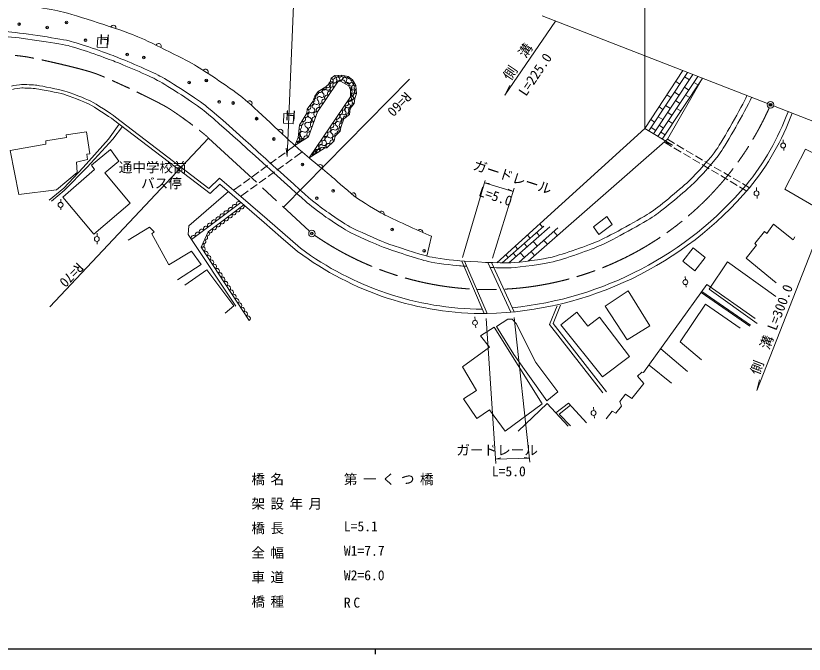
# Model space of a CAD drawing. Units: millimetres, scale not verified. Extents: x 40000 to 680000, y 20000 to 380000.
# Drawn here: x 201874 to 346881, y 204000 to 321326 of the extents above; entities that cross this region are included whole.
import ezdxf
from ezdxf.enums import TextEntityAlignment as Align

# ---------------------------------------------------------------- set-up
doc = ezdxf.new("R2010")
doc.units = ezdxf.units.MM
doc.header["$LTSCALE"] = 1000
doc.header["$PDMODE"] = 32
doc.header["$PDSIZE"] = 500
doc.linetypes.add('CHAIN', pattern=[18.5, 12, -1.5, 3.5, -1.5])
for name, color, linetype, lineweight in [('M-BGD', 7, 'Continuous', 13), ('M-BMK', 2, 'CHAIN', 13), ('M-STR-HTXT', 7, 'Continuous', 13), ('M-TTL-BAND', 7, 'Continuous', 25), ('M-WORK', 1, 'Continuous', 13)]:
    doc.layers.add(name, color=color, linetype=linetype, lineweight=lineweight)
doc.layers.add('M-OTRS', color=6, linetype='Continuous')
doc.styles.add('ＭＳ ゴシック', font='')
doc.styles.get('ＭＳ ゴシック').set_extended_font_data('MS Gothic')

msp = doc.modelspace()

# ---------------------------------------------------------------- linework, layer by layer
at = {"layer": 'M-BGD'}
for centre in [(340688, 304965), (256344, 281330)]:
    msp.add_circle(centre, 600, dxfattribs=at)
msp.add_point((256344, 281330), dxfattribs=at)
at = {"layer": 'M-BMK'}
msp.add_line((237350, 298863), (255903, 281737), dxfattribs=at)
msp.add_arc((288888, 327506), 56492, 235.43257, 335.87438, dxfattribs=at)
msp.add_open_spline([(188280, 314237), (189522, 314416), (193288, 314627), (194541, 314589), (196436, 314531), (202115, 314084), (203981, 313756), (206510, 313312), (214041, 311606), (216457, 310739), (219180, 309762), (227029, 306013), (229544, 304584), (231227, 303628), (235931, 300180), (237350, 298863)], degree=3, knots=[0, 0, 0, 0, 1, 1, 1, 2, 2, 2, 3, 3, 3, 4, 4, 4, 5, 5, 5, 5], dxfattribs=at)
at = {"layer": 'M-OTRS'}
msp.add_point((340688, 304965), dxfattribs=at)
at = {"layer": 'M-STR-HTXT'}
for p, q in [((301136, 320358), (291796, 306735)), ((291796, 306735), (292723, 308511)), ((317574, 300585), (322633, 297520)), ((356349, 298869), (338135, 252471)), ((322633, 297520), (321513, 298050)), ((251608, 297002), (251796, 295493)), ((288178, 291048), (284059, 276934)), ((293518, 289623), (289538, 276758)), ((293336, 289035), (292461, 289484)), ((288358, 265695), (290166, 239047)), ((293535, 265871), (296411, 239309)), ((338135, 252471), (338638, 254410)), ((296334, 240015), (295364, 240172))]:
    msp.add_line(p, q, dxfattribs=at)
for points in [[(251796, 295493), (253067, 326247), (215490, 326247)], [(317574, 300585), (317574, 323804), (345795, 323804)], [(293336, 289035), (288050, 290611), (289028, 290512)], [(296334, 240015), (290111, 239863), (291072, 240071)]]:
    msp.add_lwpolyline(points, dxfattribs=at)
at = {"layer": 'M-TTL-BAND'}
for p, q in [((40000, 205000), (579000, 205000)), ((268000, 205000), (268000, 204000))]:
    msp.add_line(p, q, dxfattribs=at)
at = {"layer": 'M-WORK'}
for p, q in [((340128, 305182), (298665, 321319)), ((325403, 310913), (318282, 300156)), ((326393, 310528), (319170, 299618)), ((274290, 309675), (251107, 286164)), ((327303, 310174), (319987, 299123)), ((328091, 309721), (320763, 298653)), ((323238, 309248), (323977, 308759)), ((324866, 310103), (325757, 309567)), ((326575, 309074), (327353, 308606)), ((324843, 308186), (325639, 307659)), ((321627, 306780), (322350, 306302)), ((323014, 307304), (323904, 306768)), ((325049, 306768), (325826, 306300)), ((320196, 304588), (320905, 304119)), ((321379, 304835), (322270, 304300)), ((323216, 305729), (324012, 305202)), ((357654, 298361), (341247, 304747)), ((321771, 303546), (322567, 303019)), ((323417, 304304), (324195, 303836)), ((237610, 288646), (219868, 302206)), ((237409, 289587), (220232, 302716)), ((318671, 302252), (319365, 301793)), ((320014, 302772), (320904, 302236)), ((321907, 302022), (322684, 301554)), ((318710, 300803), (319600, 300267)), ((320231, 301220), (321027, 300693)), ((237350, 298863), (208166, 267838)), ((320531, 299943), (321308, 299475)), ((253216, 297468), (251815, 296449)), ((322497, 297292), (321159, 298083)), ((323027, 297862), (321715, 298638)), ((324748, 296844), (323457, 297608)), ((343031, 297929), (342980, 298548)), ((251411, 296155), (250198, 295273)), ((254538, 296311), (253134, 295298)), ((324219, 296274), (322927, 297037)), ((325940, 295256), (324649, 296019)), ((326470, 295826), (325179, 296590)), ((343145, 296558), (343105, 297042)), ((249793, 294979), (248580, 294097)), ((252729, 295005), (251512, 294127)), ((327662, 294238), (326371, 295001)), ((328192, 294809), (326900, 295572)), ((329913, 293791), (328622, 294554)), ((248176, 293803), (246962, 292921)), ((251107, 293835), (249891, 292957)), ((329384, 293220), (328092, 293984)), ((331105, 292202), (329814, 292966)), ((331635, 292773), (330344, 293536)), ((237409, 289587), (239352, 291474)), ((248087, 283937), (239352, 291474)), ((246558, 292627), (245345, 291745)), ((247864, 291494), (246648, 290616)), ((249485, 292664), (248269, 291786)), ((332827, 291184), (331536, 291948)), ((333356, 291755), (332065, 292518)), ((335078, 290737), (333787, 291500)), ((237610, 288646), (239395, 290380)), ((247574, 283322), (239395, 290380)), ((243323, 290275), (241922, 289257)), ((244940, 291451), (243727, 290569)), ((246242, 290323), (245026, 289445)), ((334548, 290167), (333257, 290930)), ((336820, 289707), (335508, 290483)), ((244620, 289152), (243217, 288139)), ((336316, 289121), (334979, 289912)), ((338126, 289137), (338074, 289756)), ((210180, 287014), (210183, 287635)), ((338240, 287765), (338200, 288250)), ((210175, 285638), (210177, 286124)), ((243283, 287026), (234207, 280224)), ((254254, 278615), (248087, 283937)), ((298754, 282475), (298228, 283070)), ((216847, 280755), (216850, 281376)), ((298989, 282682), (291332, 275909)), ((300071, 282539), (292569, 275903)), ((301577, 282341), (294460, 276045)), ((298192, 280877), (297646, 281494)), ((301471, 280932), (300818, 281669)), ((216841, 279379), (216843, 279865)), ((277482, 277166), (278305, 280810)), ((296479, 280462), (295975, 281031)), ((297813, 279011), (297054, 279870)), ((299642, 279333), (298999, 280060)), ((294199, 278446), (293719, 278988)), ((295907, 278856), (295361, 279473)), ((292451, 276899), (291988, 277421)), ((293915, 277094), (293369, 277711)), ((295429, 276902), (294669, 277761)), ((297284, 277270), (296652, 277984)), ((283889, 276257), (288033, 266590)), ((284426, 276221), (288554, 266591)), ((288712, 275994), (292923, 266856)), ((289364, 275968), (293535, 266916)), ((325055, 272823), (325004, 273443)), ((325169, 271452), (325129, 271937)), ((327929, 270494), (336886, 264309)), ((328056, 270671), (337013, 264486)), ((286367, 265366), (286316, 265986)), ((286481, 263995), (286441, 264480)), ((320482, 260111), (325392, 255980)), ((318354, 257144), (322450, 253831)), ((308166, 248777), (308115, 249397)), ((308280, 247406), (308240, 247891))]:
    msp.add_line(p, q, dxfattribs=at)
for points in [[(216973, 317354), (218770, 317253), (218669, 315456), (216872, 315557)], [(251196, 303390), (252993, 303288), (252892, 301491), (251095, 301592)], [(200822, 296591), (202442, 288493), (209350, 289352), (213173, 292537), (213018, 294419), (215067, 294915), (214935, 295873), (215497, 295972), (214902, 300005), (211116, 299472), (211184, 298966), (207406, 298359), (207406, 297752)], [(210536, 287971), (216202, 281195), (222931, 286885), (218256, 292457), (220805, 294620), (219271, 296728), (215780, 293878), (216336, 293069)], [(308131, 282545), (310559, 284417), (311554, 283000), (309109, 281128)], [(326464, 278692), (328640, 276921), (326768, 274442), (324542, 276213)], [(310298, 267973), (314496, 270750), (318462, 264370), (314298, 261792)], [(302134, 264536), (309769, 254983), (314760, 258685), (309207, 265924), (307092, 264271), (305042, 266849)], [(301558, 252212), (299521, 250546), (293468, 259054), (290295, 264210), (292344, 265598), (293137, 265598), (293931, 264772), (297534, 257599)], [(289865, 264122), (298695, 250018), (291853, 244960), (289010, 248927), (286664, 247307), (284218, 250910), (286597, 252464), (284019, 256794), (289010, 260430), (287325, 262512)]]:
    msp.add_lwpolyline(points, close=True, dxfattribs=at)
for points in [[(253216, 297468), (253826, 298975), (254079, 301235), (255388, 303411), (255473, 304173), (256509, 305558), (256869, 306577), (257510, 307420), (258893, 308246), (259618, 308921), (259904, 309848), (260545, 310337), (261810, 310388), (263007, 310169), (263800, 309545), (264441, 308499), (264542, 307015), (264205, 306121), (264137, 305194), (263395, 304266), (263244, 303187), (262232, 302378), (261655, 300779), (261561, 300094), (260616, 299197), (260451, 298347), (259058, 297072), (258633, 297001), (255842, 295214)], [(324544, 311248), (317596, 300605), (290345, 275934)], [(253216, 297468), (255736, 299060), (257337, 303668), (260907, 308923), (261252, 309305), (261623, 309322), (263141, 308479), (263444, 307703), (263410, 306438), (255842, 295214)], [(328159, 309840), (321715, 298638), (296118, 276250)], [(220916, 301406), (218910, 298656), (214283, 293473), (210712, 289617), (207997, 287445)], [(208462, 287283), (210772, 289239), (214988, 293479), (219734, 298673), (221488, 300968)], [(351771, 294556), (347143, 296837), (343309, 289433), (348565, 286392)], [(240988, 289006), (233689, 282715), (233596, 281142), (242354, 267986)], [(243798, 286581), (237246, 281606), (235990, 278796), (244802, 265303)], [(253716, 278022), (250598, 280618), (247574, 283322)], [(345160, 280673), (344863, 280177), (341227, 283053), (340004, 281334), (339574, 281698), (337789, 279450), (338087, 279153), (336202, 276773), (341722, 272278)], [(222531, 280105), (226499, 282501), (227326, 281641), (226913, 281228), (230020, 275543), (234217, 278088), (235969, 275642), (231639, 272799)], [(341687, 269748), (332795, 276095), (329391, 271104), (338216, 264757)], [(232994, 271794), (237020, 274663), (241978, 268000), (240359, 266645)], [(310476, 247252), (311586, 248640), (312234, 248270), (313252, 249612), (312975, 250445), (313993, 251787), (315196, 251000), (317371, 253777), (316214, 255072), (317001, 255859), (317348, 255742), (328973, 271949), (337876, 265701)], [(335077, 263913), (328730, 268342), (324037, 261401), (327970, 258095)], [(301420, 268027), (300021, 264579), (309871, 252019)], [(302048, 268143), (300682, 264777), (310532, 252217)], [(294299, 244960), (299588, 250051), (303488, 245886)], [(306826, 246514), (303521, 250150), (301200, 248329)], [(303882, 249752), (301835, 248133), (303885, 245952)]]:
    msp.add_lwpolyline(points, dxfattribs=at)
for centre in [(343001, 297480), (338096, 288688), (210111, 286569), (216778, 280310), (325025, 272374), (286337, 264917), (308136, 248328)]:
    msp.add_circle(centre, 450, dxfattribs=at)
for centre, radius, start, end in [((219810, 319078), 500, 346.66641, 155.87348), ((228134, 315723), 500, 331.9784, 155.87348), ((236772, 311007), 500, 328.36143, 145.87348), ((260225, 310093), 403, 217.34935, 37.34935), ((260862, 310350), 316, 182.29061, 2.29061), ((261494, 310375), 316, 182.29061, 2.29061), ((262109, 310333), 304, 169.62416, 349.62416), ((259255, 308584), 495, 222.92997, 42.92997), ((259896, 308754), 451, 48.38234, 228.38234), ((259761, 309385), 485, 252.8241, 72.8241), ((260495, 309428), 451, 228.38234, 48.38234), ((260652, 308548), 454, 55.81388, 235.81388), ((261099, 309781), 304, 2.83411, 182.83411), ((261079, 309114), 257, 47.94938, 227.94938), ((261437, 309314), 186, 2.60256, 182.60256), ((261707, 309811), 304, 182.83411, 2.83411), ((262002, 309111), 434, 330.9454, 150.9454), ((262364, 309627), 404, 330.57254, 150.57254), ((262761, 308690), 434, 330.9454, 150.9454), ((262708, 310224), 304, 169.62416, 349.62416), ((263068, 309230), 404, 150.57254, 330.57254), ((263206, 310013), 252, 141.78897, 321.78897), ((263602, 309701), 252, 141.78897, 321.78897), ((263565, 308706), 356, 293.96249, 113.96249), ((263960, 309283), 307, 121.50427, 301.50427), ((264281, 308761), 307, 121.50427, 301.50427), ((257350, 307209), 265, 232.76517, 52.76517), ((257855, 307627), 403, 210.86089, 30.86089), ((258547, 308040), 403, 210.86089, 30.86089), ((258697, 307405), 451, 48.38234, 228.38234), ((259296, 308079), 451, 228.38234, 48.38234), ((259632, 307046), 454, 55.81388, 235.81388), ((260142, 307797), 454, 55.81388, 235.81388), ((263292, 308091), 416, 291.37062, 111.37062), ((263436, 307387), 316, 268.47247, 88.47247), ((263854, 308055), 356, 113.96249, 293.96249), ((263948, 307420), 314, 260.62791, 80.62791), ((264466, 308128), 372, 93.90049, 273.90049), ((264517, 307386), 372, 93.90049, 273.90049), ((256599, 305813), 270, 250.54839, 70.54839), ((256779, 306322), 270, 250.54839, 70.54839), ((257029, 306788), 265, 232.76517, 52.76517), ((257696, 306071), 406, 54.84946, 234.84946), ((258164, 306735), 406, 234.84946, 54.84946), ((258612, 305545), 454, 55.81388, 235.81388), ((259122, 306295), 454, 55.81388, 235.81388), ((263140, 306038), 484, 236.0095, 56.0095), ((263419, 306755), 316, 268.47247, 88.47247), ((263643, 306144), 377, 246.44056, 66.44056), ((263845, 306799), 314, 80.62791, 260.62791), ((264171, 305658), 465, 85.84036, 265.84036), ((264373, 306568), 478, 69.32558, 249.32558), ((244834, 305203), 500, 321.03429, 135.87348), ((255732, 304519), 432, 233.2099, 53.2099), ((256250, 305212), 432, 233.2099, 53.2099), ((256761, 304743), 406, 54.84946, 234.84946), ((257228, 305407), 406, 234.84946, 54.84946), ((258102, 304794), 454, 55.81388, 235.81388), ((262059, 304434), 484, 236.0095, 56.0095), ((262599, 305236), 484, 236.0095, 56.0095), ((263041, 304763), 377, 246.44056, 66.44056), ((263342, 305453), 377, 66.44056, 246.44056), ((263581, 304498), 297, 51.34019, 231.34019), ((263952, 304962), 297, 51.34019, 231.34019), ((255170, 303049), 423, 238.98666, 58.98666), ((255431, 303792), 383, 263.5898, 83.5898), ((256084, 303074), 469, 71.67896, 251.67896), ((256379, 303965), 469, 251.67896, 71.67896), ((257177, 303207), 488, 70.83596, 250.83596), ((257592, 304043), 454, 55.81388, 235.81388), ((260978, 302831), 484, 236.0095, 56.0095), ((261518, 303632), 484, 236.0095, 56.0095), ((261877, 302892), 366, 56.39701, 236.39701), ((262282, 303502), 366, 236.39701, 56.39701), ((262688, 304112), 366, 56.39701, 236.39701), ((262991, 302985), 324, 38.65981, 218.65981), ((263282, 303457), 272, 81.99527, 261.99527), ((263357, 303997), 272, 81.99527, 261.99527), ((298972, 320477), 47981, 320.88982, 339.5391), ((298972, 320477), 48778, 320.88982, 339.52595), ((254297, 301597), 423, 238.98666, 58.98666), ((254733, 302323), 423, 238.98666, 58.98666), ((255494, 301292), 469, 71.67896, 251.67896), ((255789, 302183), 469, 251.67896, 71.67896), ((256536, 301364), 488, 70.83596, 250.83596), ((256857, 302285), 488, 70.83596, 250.83596), ((259896, 301227), 484, 236.0095, 56.0095), ((260437, 302029), 484, 236.0095, 56.0095), ((261063, 301486), 419, 60.95403, 240.95403), ((261470, 302220), 419, 240.95403, 60.95403), ((262088, 301978), 425, 70.16261, 250.16261), ((262485, 302580), 324, 38.65981, 218.65981), ((250515, 299968), 500, 317.78912, 135.87348), ((253953, 300105), 379, 263.61288, 83.61288), ((254037, 300858), 379, 263.61288, 83.61288), ((255080, 300424), 499, 237.76378, 57.76378), ((256216, 300442), 488, 70.83596, 250.83596), ((259356, 300425), 484, 236.0095, 56.0095), ((260249, 300020), 419, 60.95403, 240.95403), ((260656, 300753), 419, 240.95403, 60.95403), ((261324, 299870), 326, 43.5312, 223.5312), ((261608, 300436), 346, 82.14669, 262.14669), ((261799, 301179), 425, 70.16261, 250.16261), ((253674, 298598), 406, 247.96354, 67.96354), ((253868, 299351), 379, 263.61288, 83.61288), ((254015, 298734), 499, 255.13197, 57.76378), ((254476, 298264), 497, 32.28566, 212.28566), ((254548, 299579), 499, 57.76378, 237.76378), ((255316, 298794), 497, 32.28566, 212.28566), ((255896, 299520), 488, 70.83596, 250.83596), ((258275, 298822), 484, 236.0095, 56.0095), ((258815, 299624), 484, 236.0095, 56.0095), ((259166, 298611), 454, 49.83796, 229.83796), ((259752, 299306), 454, 229.83796, 49.83796), ((260533, 298772), 433, 78.99646, 258.99646), ((260852, 299421), 326, 43.5312, 223.5312), ((253636, 297733), 497, 32.28566, 103.64142), ((253369, 297844), 406, 356.60778, 67.96354), ((257194, 297218), 484, 236.0095, 56.0095), ((257734, 298020), 484, 236.0095, 56.0095), ((257981, 297275), 424, 43.93848, 223.93848), ((258579, 297917), 454, 229.83796, 49.83796), ((259406, 297391), 472, 42.46644, 222.46644), ((260103, 298028), 472, 42.46644, 222.46644), ((256191, 295437), 414, 32.6357, 79.3833), ((256112, 295615), 484, 9.2619, 56.0095), ((256653, 296417), 484, 236.0095, 56.0095), ((256889, 295884), 414, 32.6357, 212.6357), ((256759, 296097), 424, 43.93848, 94.866), ((257370, 296686), 424, 223.93848, 43.93848), ((257586, 296331), 414, 32.6357, 212.6357), ((258284, 296778), 414, 32.6357, 212.6357), ((258845, 297037), 215, 9.46232, 189.46232), ((257869, 293477), 500, 324.72227, 135.87348), ((286752, 332265), 64914, 275.68926, 319.62013), ((263947, 288296), 500, 326.28833, 135.87348), ((286764, 332278), 65712, 271.56133, 319.62013), ((242905, 286742), 473, 61.56415, 216.84758), ((241392, 285609), 473, 36.84758, 216.84758), ((242148, 286175), 473, 36.84758, 216.84758), ((242706, 285751), 457, 217.20776, 37.20776), ((243434, 286304), 457, 217.20776, 37.20776), ((239123, 283908), 473, 36.84758, 216.84758), ((239879, 284475), 473, 36.84758, 216.84758), ((240522, 284093), 457, 217.20776, 37.20776), ((240636, 285042), 473, 36.84758, 216.84758), ((241250, 284646), 457, 217.20776, 37.20776), ((241978, 285199), 457, 217.20776, 37.20776), ((269112, 284928), 500, 347.31947, 135.87348), ((237610, 282775), 473, 36.84758, 216.84758), ((238367, 283342), 473, 36.84758, 216.84758), ((239066, 282988), 457, 217.20776, 37.20776), ((239794, 283540), 457, 217.20776, 37.20776), ((235341, 281074), 473, 36.84758, 216.84758), ((236098, 281641), 473, 36.84758, 216.84758), ((236854, 282208), 473, 36.84758, 216.84758), ((237089, 281254), 385, 245.91255, 65.91255), ((237610, 281882), 457, 217.20776, 37.20776), ((238338, 282435), 457, 217.20776, 37.20776), ((276231, 281537), 500, 355.882, 135.87348), ((234585, 280508), 473, 36.84758, 216.84758), ((236461, 279850), 385, 245.91255, 65.91255), ((236775, 280552), 385, 245.91255, 65.91255), ((236147, 279147), 385, 245.91255, 65.91255), ((236249, 278399), 474, 303.149, 123.149), ((288132, 324110), 56724, 233.32718, 269.55367), ((236767, 277606), 474, 303.149, 123.149), ((237286, 276812), 474, 303.149, 123.149), ((288132, 324110), 57521, 233.24959, 270.42004), ((237804, 276018), 474, 303.149, 123.149), ((238323, 275225), 474, 303.149, 123.149), ((238841, 274431), 474, 303.149, 123.149), ((239359, 273637), 474, 303.149, 123.149), ((239878, 272843), 474, 303.149, 123.149), ((240396, 272050), 474, 303.149, 123.149), ((240914, 271256), 474, 303.149, 123.149), ((241433, 270462), 474, 303.149, 123.149), ((241951, 269669), 474, 303.149, 123.149), ((242469, 268875), 474, 303.149, 123.149), ((242988, 268081), 474, 303.149, 123.149), ((243506, 267288), 474, 303.149, 123.149), ((244025, 266494), 474, 303.149, 123.149), ((244543, 265700), 474, 303.149, 123.149)]:
    msp.add_arc(centre, radius, start, end, dxfattribs=at)
for points, knots in [([(198539, 323838), (200870, 323714), (207817, 322691), (210084, 322139), (212903, 321453), (221190, 318745), (223884, 317669), (226133, 316770), (232636, 313502), (234733, 312291), (236591, 311218), (241946, 307620), (243618, 306275), (245743, 304566), (251628, 298869), (253669, 297060), (254922, 295950), (258804, 292763), (260083, 291683), (260967, 290936), (263550, 288605), (264488, 287926), (265435, 287240), (268435, 285412), (269476, 284881), (271153, 284026), (275923, 281832), (278305, 280810)], [0, 0, 0, 0, 1, 1, 1, 2, 2, 2, 3, 3, 3, 4, 4, 4, 5, 5, 5, 6, 6, 6, 7, 7, 7, 8, 8, 8, 9, 9, 9, 9]), ([(141887, 299786), (142759, 300807), (144702, 302896), (145436, 303591), (146235, 304347), (148783, 306448), (149670, 307097), (150814, 307934), (154334, 310328), (155577, 311006), (156999, 311781), (161445, 313750), (162952, 314339), (163926, 314720), (166943, 315603), (167960, 315850), (169081, 316123), (172481, 316810), (173628, 316935), (177216, 317325), (188009, 318220), (191613, 318422), (193307, 318517), (198406, 318564), (200097, 318420), (202431, 318222), (209402, 317236), (211687, 316717), (213428, 316321), (218482, 314508), (220147, 313863), (221828, 313213), (226820, 311117), (228400, 310250), (230222, 309250), (235487, 305873), (237097, 304558), (240977, 301391), (252018, 291187), (255788, 287889), (256409, 287346), (258372, 285832), (259046, 285356), (259883, 284765), (262434, 283039), (263339, 282558), (264583, 281896), (268442, 280151), (269761, 279653), (271367, 279047), (276272, 277455), (277940, 277047), (279040, 276778), (282423, 276367), (283553, 276281), (285425, 276139), (291057, 275835), (292933, 275913), (294459, 275976), (299013, 276615), (300495, 276988), (302277, 277436), (307503, 279235), (309176, 279996), (311185, 280910), (317000, 284105), (318835, 285330), (320356, 286346), (324563, 289892), (325885, 291156), (326943, 292166), (329880, 295452), (330698, 296665), (331978, 298561), (335346, 304516), (336350, 306653)], [0, 0, 0, 0, 1, 1, 1, 2, 2, 2, 3, 3, 3, 4, 4, 4, 5, 5, 5, 6, 6, 6, 7, 7, 7, 8, 8, 8, 9, 9, 9, 10, 10, 10, 11, 11, 11, 12, 12, 12, 13, 13, 13, 14, 14, 14, 15, 15, 15, 16, 16, 16, 17, 17, 17, 18, 18, 18, 19, 19, 19, 20, 20, 20, 21, 21, 21, 22, 22, 22, 23, 23, 23, 24, 24, 24, 25, 25, 25, 25]), ([(142359, 298948), (143044, 299793), (145265, 302190), (146055, 302937), (146837, 303677), (149332, 305735), (150201, 306371), (151326, 307193), (154785, 309549), (156008, 310216), (157409, 310980), (161794, 312920), (163280, 313501), (164232, 313874), (167179, 314734), (168172, 314975), (169271, 315242), (172601, 315918), (173725, 316040), (177304, 316428), (188069, 317321), (191663, 317524), (193332, 317618), (198355, 317665), (200021, 317524), (202330, 317327), (209227, 316353), (211488, 315839), (213203, 315449), (218182, 313659), (219822, 313024), (221481, 312382), (226408, 310316), (227967, 309461), (229761, 308477), (234944, 305156), (236528, 303862), (240402, 300696), (251430, 290505), (255195, 287212), (255831, 286656), (257837, 285107), (258527, 284620), (259383, 284016), (261991, 282255), (262916, 281763), (264181, 281090), (268103, 279317), (269443, 278811), (271070, 278197), (276037, 276585), (277726, 276173), (278856, 275897), (282326, 275472), (283485, 275384), (283824, 275358), (284285, 275327), (284824, 275294)], [0, 0, 0, 0, 1, 1, 1, 2, 2, 2, 3, 3, 3, 4, 4, 4, 5, 5, 5, 6, 6, 6, 7, 7, 7, 8, 8, 8, 9, 9, 9, 10, 10, 10, 11, 11, 11, 12, 12, 12, 13, 13, 13, 14, 14, 14, 15, 15, 15, 16, 16, 16, 17, 17, 17, 18, 18, 18, 19, 19, 19, 19]), ([(201096, 308420), (201459, 308515), (202580, 308676), (202956, 308687), (203513, 308703), (205187, 308635), (205738, 308552), (206774, 308397), (209864, 307792), (210869, 307498), (211855, 307209), (214747, 306114), (215662, 305647), (216629, 305153), (219354, 303355), (220232, 302716), (220241, 302709), (220251, 302701), (220262, 302693)], [0, 0, 0, 0, 1, 1, 1, 2, 2, 2, 3, 3, 3, 4, 4, 4, 5, 5, 5, 6, 6, 6, 6]), ([(201290, 307809), (201624, 307898), (202654, 308046), (202999, 308055), (203532, 308069), (205135, 308007), (205663, 307927), (206681, 307774), (209717, 307181), (210705, 306893), (211667, 306611), (214489, 305544), (215381, 305088), (216329, 304603), (218965, 302787), (219861, 302212), (219863, 302211), (219867, 302208), (219868, 302206)], [0, 0, 0, 0, 1, 1, 1, 2, 2, 2, 3, 3, 3, 4, 4, 4, 5, 5, 5, 6, 6, 6, 6]), ([(289134, 275076), (290708, 275014), (292175, 274980), (292971, 275014), (294534, 275080), (299197, 275734), (300714, 276115), (302528, 276570), (307846, 278403), (309549, 279177), (311584, 280103), (317476, 283340), (319335, 284582), (320882, 285615), (325163, 289219), (326508, 290505), (327594, 291544), (330622, 294914), (331450, 296169), (332686, 298046), (335837, 303399), (337191, 306325)], [0, 0, 0, 0, 1, 1, 1, 2, 2, 2, 3, 3, 3, 4, 4, 4, 5, 5, 5, 6, 6, 6, 7, 7, 7, 7])]:
    msp.add_open_spline(points, degree=3, knots=knots, dxfattribs=at)
for p in [(202515, 319809), (207632, 319154), (211195, 320080), (214689, 316864), (222340, 314227), (225440, 313672), (233770, 309044), (236917, 309414), (239277, 305527), (241868, 305296), (246176, 302414), (249331, 298683), (254623, 294021), (260269, 289162), (257261, 287820), (271106, 282072), (276998, 278114)]:
    msp.add_point(p, dxfattribs=at)

# ---------------------------------------------------------------- texts
at = {"layer": 'M-STR-HTXT', "style": 'ＭＳ ゴシック'}
for s, rotation, p in [('側\u3000溝', 56, (293299, 308970)), ('L=225.0', 56, (296168, 306101)), ('ガードレール', 342, (285654, 292603)), ('L=5.0', 342, (286696, 287737)), ('側\u3000溝 L=300.0', 69, (339096, 254987))]:
    msp.add_text(s, height=1833, rotation=rotation, dxfattribs=at).set_placement(p, align=Align.BOTTOM_LEFT)
for s, p in [('通中学校前', (220807, 292007)), ('\u3000バス停', (222417, 289081)), ('ガードレール', (282906, 240051)), ('L=5.0', (289436, 236151)), ('L=5.1', (262216, 226042)), ('W1=7.7', (262216, 221542)), ('W2=6.0', (262216, 217042))]:
    msp.add_text(s, height=1833, dxfattribs=at).set_placement(p, align=Align.BOTTOM_LEFT)
at = {"layer": 'M-STR-HTXT', "char_height": 1833, "attachment_point": 7, "style": 'ＭＳ ゴシック'}
for s, insert in [('\\T1.4;橋名', (245216, 235042)), ('\\T1.4;第一くつ橋', (262216, 235042)), ('\\T1.4;架設年月', (245216, 230542)), ('\\T1.4;橋長', (245216, 226042)), ('\\T1.4;全幅', (245216, 221542)), ('\\T1.4;車道', (245216, 217042)), ('\\T1.4;橋種', (245216, 212542)), ('\\T1.4;RC', (262216, 212542))]:
    msp.add_mtext(s, dxfattribs=dict(at, insert=insert))
at = {"layer": 'M-WORK', "style": 'ＭＳ ゴシック'}
for s, rotation, p in [('Ｈ', 356.782, (216872, 315557)), ('R=60', 225.998, (273113, 307857)), ('Ｈ', 356.782, (251095, 301592)), ('R=70', 225.998, (212803, 276487))]:
    msp.add_text(s, height=1833, rotation=rotation, dxfattribs=at).set_placement(p, align=Align.BOTTOM_LEFT)

doc.saveas('drawing.dxf')
